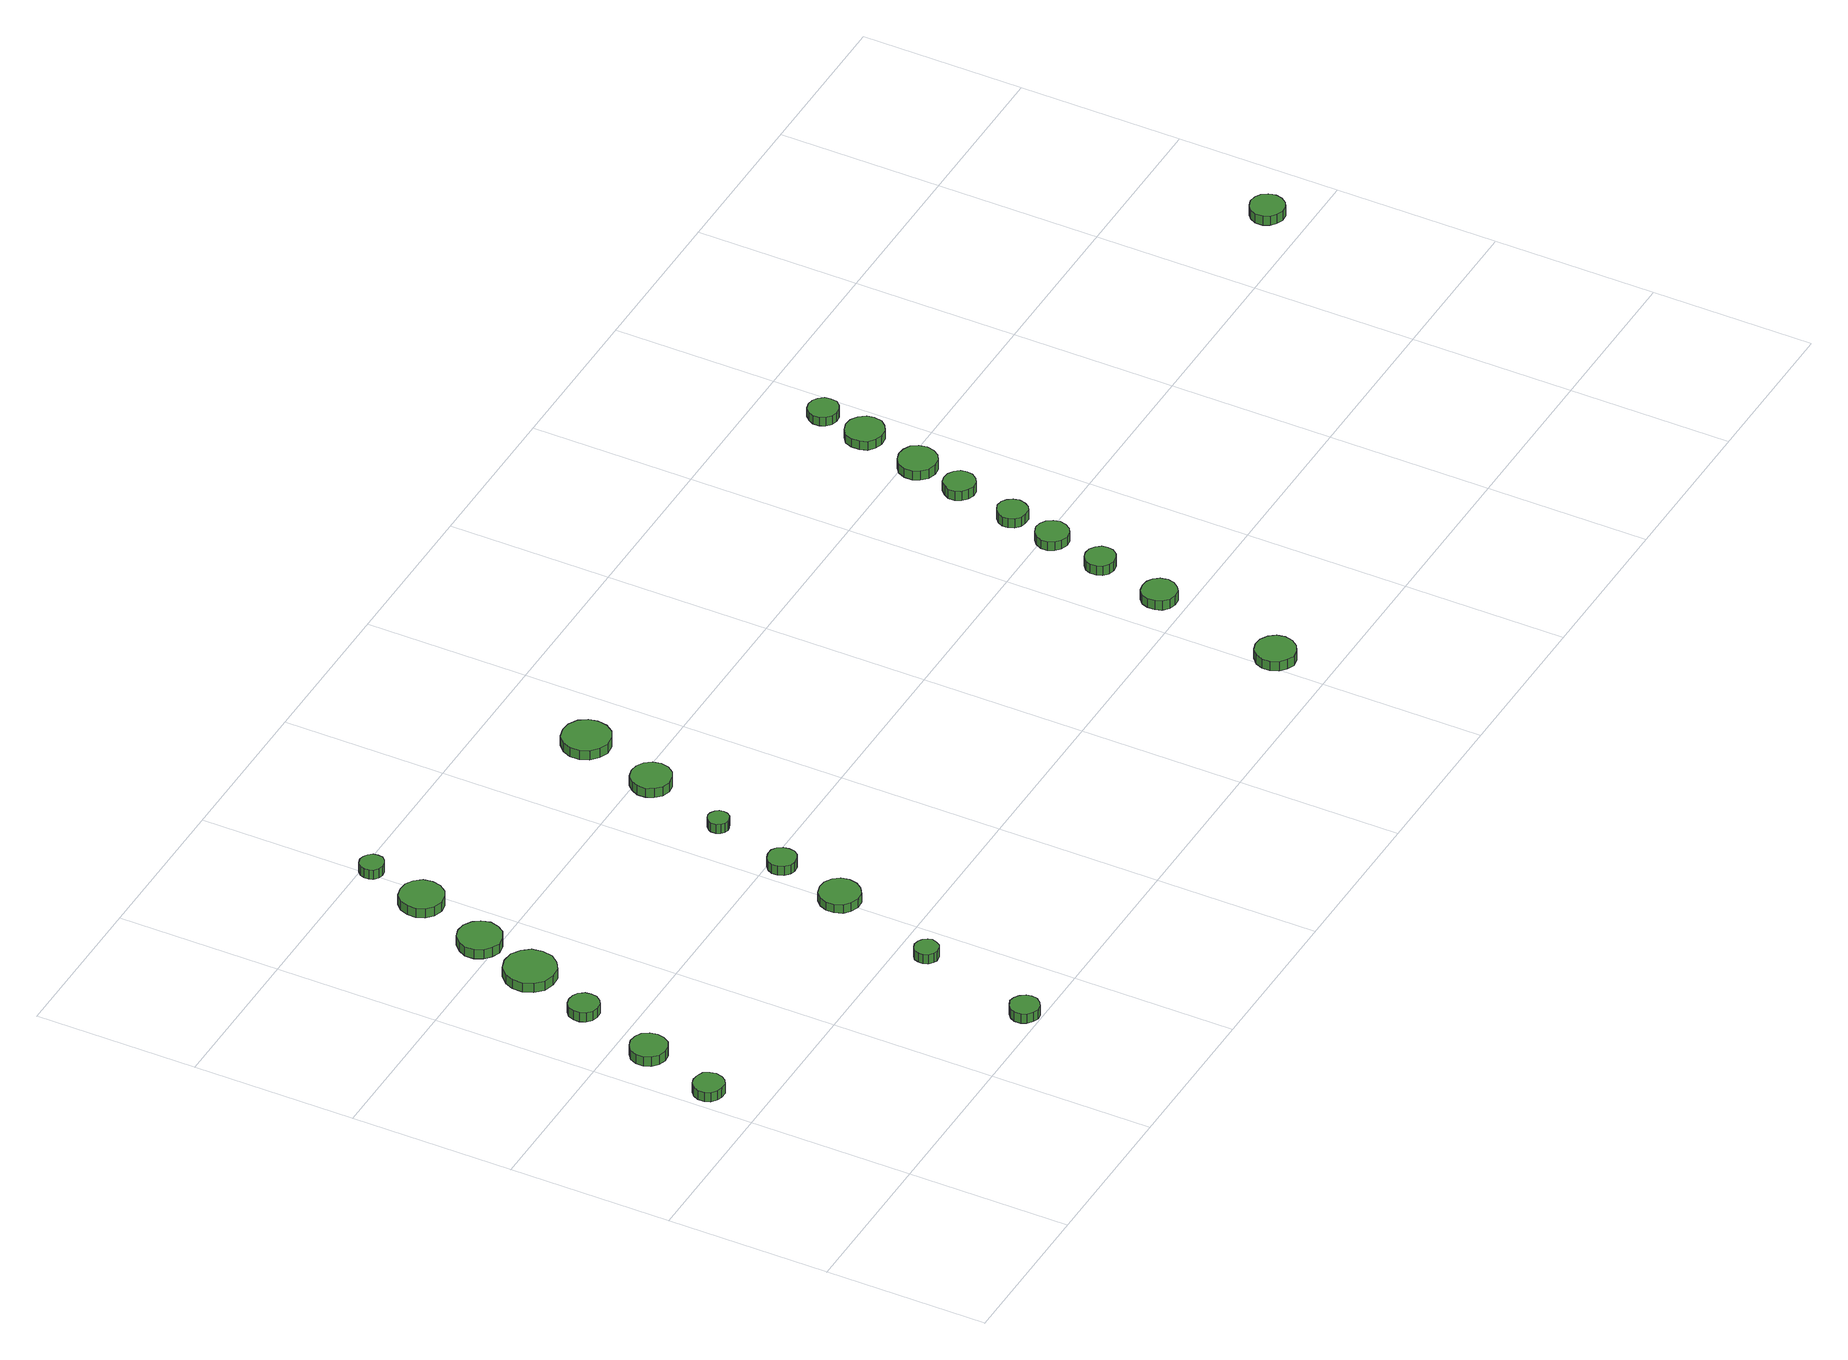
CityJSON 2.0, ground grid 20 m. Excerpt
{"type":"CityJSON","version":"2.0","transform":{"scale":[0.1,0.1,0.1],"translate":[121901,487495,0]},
"CityObjects":{
"tree1":{"type":"SolitaryVegetationObject","attributes":{"function":"something"},"geometry":[{"type":"MultiSurface","lod":"1","boundaries":[[[0,1,2,3,4,5,6,7,8,9,10,11,12,13,14]],[[15,16,17,18,19,20,21,22,23,24,25,26,27,28,29]],[[0,29,28,1]],[[1,28,27,2]],[[2,27,26,3]],[[3,26,25,4]],[[4,25,24,5]],[[5,24,23,6]],[[6,23,22,7]],[[7,22,21,8]],[[8,21,20,9]],[[9,20,19,10]],[[10,19,18,11]],[[11,18,17,12]],[[12,17,16,13]],[[13,16,15,14]],[[14,15,29,0]]]}]},
"tree2":{"type":"SolitaryVegetationObject","attributes":{"function":"something"},"geometry":[{"type":"MultiSurface","lod":"1","boundaries":[[[30,31,32,33,34,35,36,37,38,39,40,41,42,43,44]],[[45,46,47,48,49,50,51,52,53,54,55,56,57,58,59]],[[30,59,58,31]],[[31,58,57,32]],[[32,57,56,33]],[[33,56,55,34]],[[34,55,54,35]],[[35,54,53,36]],[[36,53,52,37]],[[37,52,51,38]],[[38,51,50,39]],[[39,50,49,40]],[[40,49,48,41]],[[41,48,47,42]],[[42,47,46,43]],[[43,46,45,44]],[[44,45,59,30]]]}]},
"tree3":{"type":"SolitaryVegetationObject","attributes":{"function":"something"},"geometry":[{"type":"MultiSurface","lod":"1","boundaries":[[[60,61,62,63,64,65,66,67,68,69,70,71,72,73,74]],[[75,76,77,78,79,80,81,82,83,84,85,86,87,88,89]],[[60,89,88,61]],[[61,88,87,62]],[[62,87,86,63]],[[63,86,85,64]],[[64,85,84,65]],[[65,84,83,66]],[[66,83,82,67]],[[67,82,81,68]],[[68,81,80,69]],[[69,80,79,70]],[[70,79,78,71]],[[71,78,77,72]],[[72,77,76,73]],[[73,76,75,74]],[[74,75,89,60]]]}]},
"tree4":{"type":"SolitaryVegetationObject","attributes":{"function":"something"},"geometry":[{"type":"MultiSurface","lod":"1","boundaries":[[[90,91,92,93,94,95,96,97,98,99,100,101,102,103,104]],[[105,106,107,108,109,110,111,112,113,114,115,116,117,118,119]],[[90,119,118,91]],[[91,118,117,92]],[[92,117,116,93]],[[93,116,115,94]],[[94,115,114,95]],[[95,114,113,96]],[[96,113,112,97]],[[97,112,111,98]],[[98,111,110,99]],[[99,110,109,100]],[[100,109,108,101]],[[101,108,107,102]],[[102,107,106,103]],[[103,106,105,104]],[[104,105,119,90]]]}]},
"tree5":{"type":"SolitaryVegetationObject","attributes":{"function":"something"},"geometry":[{"type":"MultiSurface","lod":"1","boundaries":[[[120,121,122,123,124,125,126,127,128,129,130,131,132,133,134]],[[135,136,137,138,139,140,141,142,143,144,145,146,147,148,149]],[[120,149,148,121]],[[121,148,147,122]],[[122,147,146,123]],[[123,146,145,124]],[[124,145,144,125]],[[125,144,143,126]],[[126,143,142,127]],[[127,142,141,128]],[[128,141,140,129]],[[129,140,139,130]],[[130,139,138,131]],[[131,138,137,132]],[[132,137,136,133]],[[133,136,135,134]],[[134,135,149,120]]]}]},
"tree6":{"type":"SolitaryVegetationObject","attributes":{"function":"something"},"geometry":[{"type":"MultiSurface","lod":"1","boundaries":[[[150,151,152,153,154,155,156,157,158,159,160,161,162,163,164]],[[165,166,167,168,169,170,171,172,173,174,175,176,177,178,179]],[[150,179,178,151]],[[151,178,177,152]],[[152,177,176,153]],[[153,176,175,154]],[[154,175,174,155]],[[155,174,173,156]],[[156,173,172,157]],[[157,172,171,158]],[[158,171,170,159]],[[159,170,169,160]],[[160,169,168,161]],[[161,168,167,162]],[[162,167,166,163]],[[163,166,165,164]],[[164,165,179,150]]]}]},
"tree7":{"type":"SolitaryVegetationObject","attributes":{"function":"something"},"geometry":[{"type":"MultiSurface","lod":"1","boundaries":[[[180,181,182,183,184,185,186,187,188,189,190,191,192,193,194]],[[195,196,197,198,199,200,201,202,203,204,205,206,207,208,209]],[[180,209,208,181]],[[181,208,207,182]],[[182,207,206,183]],[[183,206,205,184]],[[184,205,204,185]],[[185,204,203,186]],[[186,203,202,187]],[[187,202,201,188]],[[188,201,200,189]],[[189,200,199,190]],[[190,199,198,191]],[[191,198,197,192]],[[192,197,196,193]],[[193,196,195,194]],[[194,195,209,180]]]}]},
"tree8":{"type":"SolitaryVegetationObject","attributes":{"function":"something"},"geometry":[{"type":"MultiSurface","lod":"1","boundaries":[[[210,211,212,213,214,215,216,217,218,219,220,221,222,223,224]],[[225,226,227,228,229,230,231,232,233,234,235,236,237,238,239]],[[210,239,238,211]],[[211,238,237,212]],[[212,237,236,213]],[[213,236,235,214]],[[214,235,234,215]],[[215,234,233,216]],[[216,233,232,217]],[[217,232,231,218]],[[218,231,230,219]],[[219,230,229,220]],[[220,229,228,221]],[[221,228,227,222]],[[222,227,226,223]],[[223,226,225,224]],[[224,225,239,210]]]}]},
"tree9":{"type":"SolitaryVegetationObject","attributes":{"function":"something"},"geometry":[{"type":"MultiSurface","lod":"1","boundaries":[[[240,241,242,243,244,245,246,247,248,249,250,251,252,253,254]],[[255,256,257,258,259,260,261,262,263,264,265,266,267,268,269]],[[240,269,268,241]],[[241,268,267,242]],[[242,267,266,243]],[[243,266,265,244]],[[244,265,264,245]],[[245,264,263,246]],[[246,263,262,247]],[[247,262,261,248]],[[248,261,260,249]],[[249,260,259,250]],[[250,259,258,251]],[[251,258,257,252]],[[252,257,256,253]],[[253,256,255,254]],[[254,255,269,240]]]}]},
"tree10":{"type":"SolitaryVegetationObject","attributes":{"function":"something"},"geometry":[{"type":"MultiSurface","lod":"1","boundaries":[[[270,271,272,273,274,275,276,277,278,279,280,281,282,283,284]],[[285,286,287,288,289,290,291,292,293,294,295,296,297,298,299]],[[270,299,298,271]],[[271,298,297,272]],[[272,297,296,273]],[[273,296,295,274]],[[274,295,294,275]],[[275,294,293,276]],[[276,293,292,277]],[[277,292,291,278]],[[278,291,290,279]],[[279,290,289,280]],[[280,289,288,281]],[[281,288,287,282]],[[282,287,286,283]],[[283,286,285,284]],[[284,285,299,270]]]}]},
"tree11":{"type":"SolitaryVegetationObject","attributes":{"function":"something"},"geometry":[{"type":"MultiSurface","lod":"1","boundaries":[[[300,301,302,303,304,305,306,307,308,309,310,311,312,313,314]],[[315,316,317,318,319,320,321,322,323,324,325,326,327,328,329]],[[300,329,328,301]],[[301,328,327,302]],[[302,327,326,303]],[[303,326,325,304]],[[304,325,324,305]],[[305,324,323,306]],[[306,323,322,307]],[[307,322,321,308]],[[308,321,320,309]],[[309,320,319,310]],[[310,319,318,311]],[[311,318,317,312]],[[312,317,316,313]],[[313,316,315,314]],[[314,315,329,300]]]}]},
"tree12":{"type":"SolitaryVegetationObject","attributes":{"function":"something"},"geometry":[{"type":"MultiSurface","lod":"1","boundaries":[[[330,331,332,333,334,335,336,337,338,339,340,341,342,343,344]],[[345,346,347,348,349,350,351,352,353,354,355,356,357,358,359]],[[330,359,358,331]],[[331,358,357,332]],[[332,357,356,333]],[[333,356,355,334]],[[334,355,354,335]],[[335,354,353,336]],[[336,353,352,337]],[[337,352,351,338]],[[338,351,350,339]],[[339,350,349,340]],[[340,349,348,341]],[[341,348,347,342]],[[342,347,346,343]],[[343,346,345,344]],[[344,345,359,330]]]}]},
"tree13":{"type":"SolitaryVegetationObject","attributes":{"function":"something"},"geometry":[{"type":"MultiSurface","lod":"1","boundaries":[[[360,361,362,363,364,365,366,367,368,369,370,371,372,373,374]],[[375,376,377,378,379,380,381,382,383,384,385,386,387,388,389]],[[360,389,388,361]],[[361,388,387,362]],[[362,387,386,363]],[[363,386,385,364]],[[364,385,384,365]],[[365,384,383,366]],[[366,383,382,367]],[[367,382,381,368]],[[368,381,380,369]],[[369,380,379,370]],[[370,379,378,371]],[[371,378,377,372]],[[372,377,376,373]],[[373,376,375,374]],[[374,375,389,360]]]}]},
"tree14":{"type":"SolitaryVegetationObject","attributes":{"function":"something"},"geometry":[{"type":"MultiSurface","lod":"1","boundaries":[[[390,391,392,393,394,395,396,397,398,399,400,401,402,403,404]],[[405,406,407,408,409,410,411,412,413,414,415,416,417,418,419]],[[390,419,418,391]],[[391,418,417,392]],[[392,417,416,393]],[[393,416,415,394]],[[394,415,414,395]],[[395,414,413,396]],[[396,413,412,397]],[[397,412,411,398]],[[398,411,410,399]],[[399,410,409,400]],[[400,409,408,401]],[[401,408,407,402]],[[402,407,406,403]],[[403,406,405,404]],[[404,405,419,390]]]}]},
"tree15":{"type":"SolitaryVegetationObject","attributes":{"function":"something"},"geometry":[{"type":"MultiSurface","lod":"1","boundaries":[[[420,421,422,423,424,425,426,427,428,429,430,431,432,433,434]],[[435,436,437,438,439,440,441,442,443,444,445,446,447,448,449]],[[420,449,448,421]],[[421,448,447,422]],[[422,447,446,423]],[[423,446,445,424]],[[424,445,444,425]],[[425,444,443,426]],[[426,443,442,427]],[[427,442,441,428]],[[428,441,440,429]],[[429,440,439,430]],[[430,439,438,431]],[[431,438,437,432]],[[432,437,436,433]],[[433,436,435,434]],[[434,435,449,420]]]}]},
"tree16":{"type":"SolitaryVegetationObject","attributes":{"function":"something"},"geometry":[{"type":"MultiSurface","lod":"1","boundaries":[[[450,451,452,453,454,455,456,457,458,459,460,461,462,463,464]],[[465,466,467,468,469,470,471,472,473,474,475,476,477,478,479]],[[450,479,478,451]],[[451,478,477,452]],[[452,477,476,453]],[[453,476,475,454]],[[454,475,474,455]],[[455,474,473,456]],[[456,473,472,457]],[[457,472,471,458]],[[458,471,470,459]],[[459,470,469,460]],[[460,469,468,461]],[[461,468,467,462]],[[462,467,466,463]],[[463,466,465,464]],[[464,465,479,450]]]}]},
"tree17":{"type":"SolitaryVegetationObject","attributes":{"function":"something"},"geometry":[{"type":"MultiSurface","lod":"1","boundaries":[[[480,481,482,483,484,485,486,487,488,489,490,491,492,493,494]],[[495,496,497,498,499,500,501,502,503,504,505,506,507,508,509]],[[480,509,508,481]],[[481,508,507,482]],[[482,507,506,483]],[[483,506,505,484]],[[484,505,504,485]],[[485,504,503,486]],[[486,503,502,487]],[[487,502,501,488]],[[488,501,500,489]],[[489,500,499,490]],[[490,499,498,491]],[[491,498,497,492]],[[492,497,496,493]],[[493,496,495,494]],[[494,495,509,480]]]}]},
"tree18":{"type":"SolitaryVegetationObject","attributes":{"function":"something"},"geometry":[{"type":"MultiSurface","lod":"1","boundaries":[[[510,511,512,513,514,515,516,517,518,519,520,521,522,523,524]],[[525,526,527,528,529,530,531,532,533,534,535,536,537,538,539]],[[510,539,538,511]],[[511,538,537,512]],[[512,537,536,513]],[[513,536,535,514]],[[514,535,534,515]],[[515,534,533,516]],[[516,533,532,517]],[[517,532,531,518]],[[518,531,530,519]],[[519,530,529,520]],[[520,529,528,521]],[[521,528,527,522]],[[522,527,526,523]],[[523,526,525,524]],[[524,525,539,510]]]}]},
"tree19":{"type":"SolitaryVegetationObject","attributes":{"function":"something"},"geometry":[{"type":"MultiSurface","lod":"1","boundaries":[[[540,541,542,543,544,545,546,547,548,549,550,551,552,553,554]],[[555,556,557,558,559,560,561,562,563,564,565,566,567,568,569]],[[540,569,568,541]],[[541,568,567,542]],[[542,567,566,543]],[[543,566,565,544]],[[544,565,564,545]],[[545,564,563,546]],[[546,563,562,547]],[[547,562,561,548]],[[548,561,560,549]],[[549,560,559,550]],[[550,559,558,551]],[[551,558,557,552]],[[552,557,556,553]],[[553,556,555,554]],[[554,555,569,540]]]}]},
"tree20":{"type":"SolitaryVegetationObject","attributes":{"function":"something"},"geometry":[{"type":"MultiSurface","lod":"1","boundaries":[[[570,571,572,573,574,575,576,577,578,579,580,581,582,583,584]],[[585,586,587,588,589,590,591,592,593,594,595,596,597,598,599]],[[570,599,598,571]],[[571,598,597,572]],[[572,597,596,573]],[[573,596,595,574]],[[574,595,594,575]],[[575,594,593,576]],[[576,593,592,577]],[[577,592,591,578]],[[578,591,590,579]],[[579,590,589,580]],[[580,589,588,581]],[[581,588,587,582]],[[582,587,586,583]],[[583,586,585,584]],[[584,585,599,570]]]}]},
"tree21":{"type":"SolitaryVegetationObject","attributes":{"function":"something"},"geometry":[{"type":"MultiSurface","lod":"1","boundaries":[[[600,601,602,603,604,605,606,607,608,609,610,611,612,613,614]],[[615,616,617,618,619,620,621,622,623,624,625,626,627,628,629]],[[600,629,628,601]],[[601,628,627,602]],[[602,627,626,603]],[[603,626,625,604]],[[604,625,624,605]],[[605,624,623,606]],[[606,623,622,607]],[[607,622,621,608]],[[608,621,620,609]],[[609,620,619,610]],[[610,619,618,611]],[[611,618,617,612]],[[612,617,616,613]],[[613,616,615,614]],[[614,615,629,600]]]}]},
"tree22":{"type":"SolitaryVegetationObject","attributes":{"function":"something"},"geometry":[{"type":"MultiSurface","lod":"1","boundaries":[[[630,631,632,633,634,635,636,637,638,639,640,641,642,643,644]],[[645,646,647,648,649,650,651,652,653,654,655,656,657,658,659]],[[630,659,658,631]],[[631,658,657,632]],[[632,657,656,633]],[[633,656,655,634]],[[634,655,654,635]],[[635,654,653,636]],[[636,653,652,637]],[[637,652,651,638]],[[638,651,650,639]],[[639,650,649,640]],[[640,649,648,641]],[[641,648,647,642]],[[642,647,646,643]],[[643,646,645,644]],[[644,645,659,630]]]}]},
"tree23":{"type":"SolitaryVegetationObject","attributes":{"function":"something"},"geometry":[{"type":"MultiSurface","lod":"1","boundaries":[[[660,661,662,663,664,665,666,667,668,669,670,671,672,673,674]],[[675,676,677,678,679,680,681,682,683,684,685,686,687,688,689]],[[660,689,688,661]],[[661,688,687,662]],[[662,687,686,663]],[[663,686,685,664]],[[664,685,684,665]],[[665,684,683,666]],[[666,683,682,667]],[[667,682,681,668]],[[668,681,680,669]],[[669,680,679,670]],[[670,679,678,671]],[[671,678,677,672]],[[672,677,676,673]],[[673,676,675,674]],[[674,675,689,660]]]}]},
"tree24":{"type":"SolitaryVegetationObject","attributes":{"function":"something"},"geometry":[{"type":"MultiSurface","lod":"1","boundaries":[[[690,691,692,693,694,695,696,697,698,699,700,701,702,703,704]],[[705,706,707,708,709,710,711,712,713,714,715,716,717,718,719]],[[690,719,718,691]],[[691,718,717,692]],[[692,717,716,693]],[[693,716,715,694]],[[694,715,714,695]],[[695,714,713,696]],[[696,713,712,697]],[[697,712,711,698]],[[698,711,710,699]],[[699,710,709,700]],[[700,709,708,701]],[[701,708,707,702]],[[702,707,706,703]],[[703,706,705,704]],[[704,705,719,690]]]}]}
},
"vertices":[
[45,268,16],[43,275,16],[39,282,16],[32,285,16],[24,286,16],[17,284,16],[11,279,16],[8,272,16],[8,264,16],[11,257,16],[17,252,16],[24,250,16],[32,250,16],[39,254,16],[43,260,16],[43,260,3],[39,254,3],[32,250,3],[24,250,3],[17,252,3],[11,257,3],[8,264,3],[8,272,3],[11,279,3],[17,284,3],[24,286,3],[32,285,3],[39,282,3],[43,275,3],[45,268,3],
[77,359,16],[75,368,16],[70,376,16],[62,380,16],[53,381,16],[44,378,16],[37,372,16],[33,364,16],[33,354,16],[37,346,16],[44,340,16],[53,337,16],[62,338,16],[70,342,16],[75,350,16],[75,350,3],[70,342,3],[62,338,3],[53,337,3],[44,340,3],[37,346,3],[33,354,3],[33,364,3],[37,372,3],[44,378,3],[53,381,3],[62,380,3],[70,376,3],[75,368,3],[77,359,3],
[107,459,16],[106,466,16],[101,473,16],[95,476,16],[87,477,16],[80,475,16],[74,470,16],[71,463,16],[71,455,16],[74,448,16],[80,443,16],[87,441,16],[95,441,16],[101,445,16],[106,451,16],[106,451,3],[101,445,3],[95,441,3],[87,441,3],[80,443,3],[74,448,3],[71,455,3],[71,463,3],[74,470,3],[80,475,3],[87,477,3],[95,476,3],[101,473,3],[106,466,3],[107,459,3],
[149,542,17],[147,555,17],[139,565,17],[128,572,17],[115,573,17],[102,569,17],[93,560,17],[88,549,17],[88,536,17],[93,524,17],[102,515,17],[115,511,17],[128,512,17],[139,519,17],[147,529,17],[147,529,4],[139,519,4],[128,512,4],[115,511,4],[102,515,4],[93,524,4],[88,536,4],[88,549,4],[93,560,4],[102,569,4],[115,573,4],[128,572,4],[139,565,4],[147,555,4],[149,542,4],
[333,19,16],[332,26,16],[327,32,16],[321,36,16],[314,37,16],[307,34,16],[301,29,16],[298,23,16],[298,15,16],[301,9,16],[307,4,16],[314,1,16],[321,2,16],[327,6,16],[332,12,16],[332,12,3],[327,6,3],[321,2,3],[314,1,3],[307,4,3],[301,9,3],[298,15,3],[298,23,3],[301,29,3],[307,34,3],[314,37,3],[321,36,3],[327,32,3],[332,26,3],[333,19,3],
[170,619,16],[167,630,16],[161,638,16],[151,644,16],[140,645,16],[130,642,16],[122,634,16],[117,624,16],[117,613,16],[122,603,16],[130,596,16],[140,592,16],[151,594,16],[161,599,16],[167,608,16],[167,608,3],[161,599,3],[151,594,3],[140,592,3],[130,596,3],[122,603,3],[117,613,3],[117,624,3],[122,634,3],[130,642,3],[140,645,3],[151,644,3],[161,638,3],[167,630,3],[170,619,3],
[205,711,16],[203,722,16],[196,731,16],[187,736,16],[176,737,16],[165,734,16],[157,726,16],[153,716,16],[153,705,16],[157,695,16],[165,688,16],[176,684,16],[187,686,16],[196,691,16],[203,700,16],[203,700,3],[196,691,3],[187,686,3],[176,684,3],[165,688,3],[157,695,3],[153,705,3],[153,716,3],[157,726,3],[165,734,3],[176,737,3],[187,736,3],[196,731,3],[203,722,3],[205,711,3],
[373,166,15],[371,171,15],[368,176,15],[363,179,15],[356,180,15],[351,178,15],[346,174,15],[344,169,15],[344,163,15],[346,157,15],[351,153,15],[356,151,15],[363,152,15],[368,155,15],[371,160,15],[371,160,2],[368,155,2],[363,152,2],[356,151,2],[351,153,2],[346,157,2],[344,163,2],[344,169,2],[346,174,2],[351,178,2],[356,180,2],[363,179,2],[368,176,2],[371,171,2],[373,166,2],
[219,787,16],[218,793,16],[214,798,16],[209,801,16],[203,802,16],[197,800,16],[192,796,16],[190,790,16],[190,784,16],[192,779,16],[197,775,16],[203,773,16],[209,774,16],[214,777,16],[218,781,16],[218,781,3],[214,777,3],[209,774,3],[203,773,3],[197,775,3],[192,779,3],[190,784,3],[190,790,3],[192,796,3],[197,800,3],[203,802,3],[209,801,3],[214,798,3],[218,793,3],[219,787,3],
[425,298,16],[423,308,16],[417,316,16],[408,321,16],[398,322,16],[388,319,16],[381,312,16],[377,303,16],[377,293,16],[381,283,16],[388,277,16],[398,273,16],[408,274,16],[417,280,16],[423,288,16],[423,288,4],[417,280,4],[408,274,4],[398,273,4],[388,277,4],[381,283,4],[377,293,4],[377,303,4],[381,312,4],[388,319,4],[398,322,4],[408,321,4],[417,316,4],[423,308,4],[425,298,4],
[443,384,16],[442,391,16],[438,397,16],[432,401,16],[424,401,16],[418,399,16],[412,394,16],[409,388,16],[409,381,16],[412,374,16],[418,369,16],[424,367,16],[432,368,16],[438,371,16],[442,377,16],[442,377,3],[438,371,3],[432,368,3],[424,367,3],[418,369,3],[412,374,3],[409,381,3],[409,388,3],[412,394,3],[418,399,3],[424,401,3],[432,401,3],[438,397,3],[442,391,3],[443,384,3],
[470,481,15],[469,486,15],[466,490,15],[461,493,15],[456,494,15],[451,492,15],[447,488,15],[445,484,15],[445,478,15],[447,473,15],[451,470,15],[456,468,15],[461,469,15],[466,471,15],[469,476,15],[469,476,2],[466,471,2],[461,469,2],[456,468,2],[451,470,2],[447,473,2],[445,478,2],[445,484,2],[447,488,2],[451,492,2],[456,494,2],[461,493,2],[466,490,2],[469,486,2],[470,481,2],
[512,582,17],[510,592,17],[504,600,17],[495,605,17],[485,606,17],[475,603,17],[468,596,17],[464,587,17],[464,577,17],[468,568,17],[475,561,17],[485,558,17],[495,559,17],[504,564,17],[510,572,17],[510,572,4],[504,564,4],[495,559,4],[485,558,4],[475,561,4],[468,568,4],[464,577,4],[464,587,4],[468,596,4],[475,603,4],[485,606,4],[495,605,4],[504,600,4],[510,592,4],[512,582,4],
[548,681,16],[546,692,16],[539,702,16],[528,708,16],[516,709,16],[505,706,16],[496,698,16],[491,687,16],[491,675,16],[496,664,16],[505,656,16],[516,652,16],[528,653,16],[539,659,16],[546,669,16],[546,669,3],[539,659,3],[528,653,3],[516,652,3],[505,656,3],[496,664,3],[491,675,3],[491,687,3],[496,698,3],[505,706,3],[516,709,3],[528,708,3],[539,702,3],[546,692,3],[548,681,3],
[1042,69,15],[1040,79,15],[1034,87,15],[1025,92,15],[1015,93,15],[1006,90,15],[998,83,15],[994,74,15],[994,64,15],[998,54,15],[1006,48,15],[1015,44,15],[1025,46,15],[1034,51,15],[1040,59,15],[1040,59,2],[1034,51,2],[1025,46,2],[1015,44,2],[1006,48,2],[998,54,2],[994,64,2],[994,74,2],[998,83,2],[1006,90,2],[1015,93,2],[1025,92,2],[1034,87,2],[1040,79,2],[1042,69,2],
[1074,234,14],[1072,243,14],[1067,250,14],[1060,254,14],[1051,255,14],[1043,253,14],[1036,247,14],[1033,239,14],[1033,230,14],[1036,222,14],[1043,216,14],[1051,213,14],[1060,214,14],[1067,219,14],[1072,226,14],[1072,226,1],[1067,219,1],[1060,214,1],[1051,213,1],[1043,216,1],[1036,222,1],[1033,230,1],[1033,239,1],[1036,247,1],[1043,253,1],[1051,255,1],[1060,254,1],[1067,250,1],[1072,243,1],[1074,234,1],
[1094,321,14],[1093,328,14],[1088,334,14],[1082,338,14],[1074,339,14],[1067,337,14],[1061,332,14],[1058,325,14],[1058,317,14],[1061,310,14],[1067,305,14],[1074,303,14],[1082,304,14],[1088,307,14],[1093,314,14],[1093,314,1],[1088,307,1],[1082,304,1],[1074,303,1],[1067,305,1],[1061,310,1],[1058,317,1],[1058,325,1],[1061,332,1],[1067,337,1],[1074,339,1],[1082,338,1],[1088,334,1],[1093,328,1],[1094,321,1],
[1111,390,14],[1109,398,14],[1104,405,14],[1097,409,14],[1089,410,14],[1081,407,14],[1075,402,14],[1071,394,14],[1071,386,14],[1075,378,14],[1081,373,14],[1089,370,14],[1097,371,14],[1104,375,14],[1109,382,14],[1109,382,2],[1104,375,2],[1097,371,2],[1089,370,2],[1081,373,2],[1075,378,2],[1071,386,2],[1071,394,2],[1075,402,2],[1081,407,2],[1089,410,2],[1097,409,2],[1104,405,2],[1109,398,2],[1111,390,2],
[1123,448,15],[1121,455,15],[1117,461,15],[1111,465,15],[1103,466,15],[1096,463,15],[1090,458,15],[1087,451,15],[1087,444,15],[1090,437,15],[1096,432,15],[1103,430,15],[1111,430,15],[1117,434,15],[1121,440,15],[1121,440,2],[1117,434,2],[1111,430,2],[1103,430,2],[1096,432,2],[1090,437,2],[1087,444,2],[1087,451,2],[1090,458,2],[1096,463,2],[1103,466,2],[1111,465,2],[1117,461,2],[1121,455,2],[1123,448,2],
[1142,524,14],[1141,532,14],[1136,538,14],[1129,542,14],[1121,543,14],[1114,541,14],[1108,535,14],[1104,528,14],[1104,520,14],[1108,513,14],[1114,508,14],[1121,505,14],[1129,506,14],[1136,510,14],[1141,517,14],[1141,517,1],[1136,510,1],[1129,506,1],[1121,505,1],[1114,508,1],[1108,513,1],[1104,520,1],[1104,528,1],[1108,535,1],[1114,541,1],[1121,543,1],[1129,542,1],[1136,538,1],[1141,532,1],[1142,524,1],
[1160,584,15],[1158,594,15],[1153,602,15],[1144,606,15],[1135,607,15],[1125,604,15],[1118,598,15],[1114,589,15],[1114,579,15],[1118,571,15],[1125,564,15],[1135,561,15],[1144,562,15],[1153,567,15],[1158,575,15],[1158,575,2],[1153,567,2],[1144,562,2],[1135,561,2],[1125,564,2],[1118,571,2],[1114,579,2],[1114,589,2],[1118,598,2],[1125,604,2],[1135,607,2],[1144,606,2],[1153,602,2],[1158,594,2],[1160,584,2],
[1179,661,16],[1177,670,16],[1171,678,16],[1163,683,16],[1153,684,16],[1144,681,16],[1136,675,16],[1133,666,16],[1133,656,16],[1136,647,16],[1144,641,16],[1153,638,16],[1163,639,16],[1171,644,16],[1177,651,16],[1177,651,4],[1171,644,4],[1163,639,4],[1153,638,4],[1144,641,4],[1136,647,4],[1133,656,4],[1133,666,4],[1136,675,4],[1144,681,4],[1153,684,4],[1163,683,4],[1171,678,4],[1177,670,4],[1179,661,4],
[1186,720,16],[1185,727,16],[1180,733,16],[1174,737,16],[1166,738,16],[1159,736,16],[1153,730,16],[1150,724,16],[1150,716,16],[1153,709,16],[1159,704,16],[1166,702,16],[1174,703,16],[1180,706,16],[1185,712,16],[1185,712,4],[1180,706,4],[1174,703,4],[1166,702,4],[1159,704,4],[1153,709,4],[1150,716,4],[1150,724,4],[1153,730,4],[1159,736,4],[1166,738,4],[1174,737,4],[1180,733,4],[1185,727,4],[1186,720,4],
[1733,442,26],[1731,451,26],[1726,458,26],[1719,462,26],[1710,463,26],[1702,460,26],[1696,455,26],[1692,447,26],[1692,438,26],[1696,430,26],[1702,425,26],[1710,422,26],[1719,423,26],[1726,427,26],[1731,434,26],[1731,434,13],[1726,427,13],[1719,423,13],[1710,422,13],[1702,425,13],[1696,430,13],[1692,438,13],[1692,447,13],[1696,455,13],[1702,460,13],[1710,463,13],[1719,462,13],[1726,458,13],[1731,451,13],[1733,442,13]
]}
